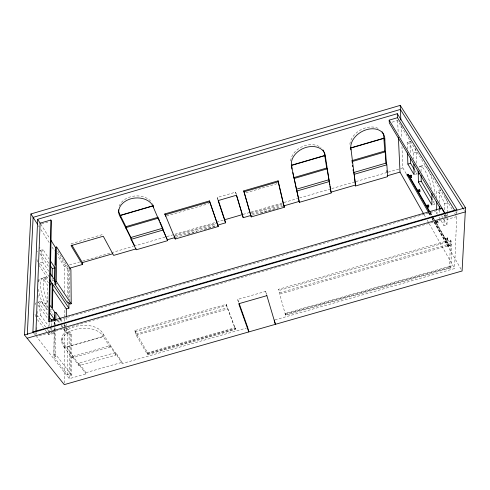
<?xml version="1.0" encoding="UTF-8"?>
<svg xmlns="http://www.w3.org/2000/svg" width="490" height="490" viewBox="0 0 490 490"><rect width="100%" height="100%" fill="white"/><g stroke="black" fill="none" stroke-linecap="round" stroke-linejoin="round"><path stroke-width="0.37" stroke-dasharray="2.45 1.84" d="M64.276 383.1L64.312 327.436M64.312 326.671L64.312 324.386M64.319 321.336L64.325 308.369M64.337 292.358L64.349 266.431L57.777 256.099M103.047 333.868L103.188 336.704L64.607 347.79L64.607 344.917A20.929 12.507 -4.2 0 1 75.007 326.61A20.929 12.507 -4.2 0 1 103.047 333.868L122.194 363.568L246.292 328.092M61.893 341.163L61.905 338.278M433.362 204.606L434.82 204.183L434.838 201.261M437.405 214.412L436.633 213.095L436.651 210.835M436.762 198.027L436.823 191.247L439.885 190.365A15.772 4.539 73.2 0 1 442.36 192.325M438.054 223.164L437.772 220.898L435.273 221.615L438.054 223.164L437.772 220.898M54.341 327.418L53.931 356.928L55.431 356.5L55.646 331.332M55.738 330.787L55.701 326.787M55.713 326.034L55.787 319.976M47.983 333.629L48.896 334.848L53.998 333.378L54.084 327.345M54.127 324.325L54.169 321.311M55.431 356.5L53.863 354.472L54.237 327.969M54.28 324.937L54.335 321.152M54.384 324.392L54.433 320.613M439.622 209.977L439.597 212.237L436.633 213.095M439.726 202.431L439.885 190.365M51.138 331.197L51.083 334.217L48.804 331.173M51.15 330.444L51.223 326.671M51.236 325.911L51.315 321.385M52.063 280.249L52.105 278.063M48.896 334.848L48.933 333.335M48.945 332.581L49.025 328.802M49.092 325.783L49.165 322.004M447.278 213.407L446.984 224.72L443.965 225.59L444.093 219.569M444.154 216.556L444.185 215.049M444.295 209.775L444.418 203.748A15.766 4.459 73.2 0 0 436.823 191.247M447.297 212.648L447.548 202.842A15.772 4.539 73.2 0 0 444.406 195.449M447.854 240.069L447.584 237.773L445.018 238.514L445.33 239.053L447.854 240.069L447.584 237.773M450.218 268.116L449.593 267.001L450.463 239.929L278.394 289.345L285.554 315.199L450.218 268.116L450.286 266.168L285.064 313.422L285.554 315.199M285.419 314.611L450.916 267.289L451.688 244.724L451.033 243.597L451.119 241.049L450.463 239.929M36.603 334.284L36.664 332.753M36.775 329.69L36.86 327.4M37.375 313.625L37.461 311.334M37.975 297.565L38.061 295.268M38.575 281.499L38.661 279.202M39.2 264.667L39.261 263.136M39.8 248.602L39.861 247.07M35.862 334.137L35.917 332.618M274.964 319.897L454.573 268.557L456.692 216.617L453.899 212.072M456.839 213.028L456.925 210.97M432.658 216.482L449.305 245.882L447.94 246.219L448.387 244.816L435.126 221.811M434.538 221.829L448.362 245.851L448.05 246.25M41.43 223.912L48.584 221.811M392.092 122.175L397.623 120.552L453.501 211.423M217.977 199.969L217.364 197.476L235.604 192.147L236.254 194.322M407.368 149.144L407.135 142.419L409.952 141.598A14.529 3.84 74.6 0 1 411.961 142.97M39.886 250.757A14.394 4.582 72.9 0 1 40.29 250.408L43.034 249.606L49.19 259.014M71.032 243.744L103.163 234.361M166.551 215.98L208.832 203.632M245.876 192.815L277.199 183.664M407.135 142.419A14.522 3.779 74.6 0 1 413.56 152.984L416.427 152.145A14.529 3.84 74.6 0 0 414.264 146.706M43.034 249.606A14.394 4.52 72.9 0 0 42.63 262.064L39.837 262.879L49.104 276.611M64.349 266.431L66.548 265.788M69.476 264.937L79.729 261.954M82.663 261.103L133.194 246.39M133.923 246.176L215.949 222.301M216.678 222.086L223.269 220.169M243.089 214.4L250.415 212.262M251.15 212.054L298.784 198.181M299.519 197.972L331.032 188.797M331.767 188.583L355.213 181.753M355.948 181.545L387.461 172.37M388.196 172.155L399.92 168.744M400.655 168.529L402.854 167.886L401.959 146.633M174.201 235.427L216.464 223.121M250.905 213.095L282.559 203.883M175.083 236.125L215.949 224.23M251.885 213.775L282.142 204.967M175.616 237.368L216.709 225.412M252.032 215.135L282.889 206.161M57.428 253.042L67.467 268.875L68.716 268.514L68.876 298.245M419.703 166.41L422.607 165.565M187.462 234.489L196.925 231.739M204.201 229.62L215.839 226.233M260.515 213.236L278.136 208.109M43.181 277.818L45.993 277.003M38.551 281.952A17.076 5.66 73.8 0 1 43.769 279.612L48.633 278.197M415.502 174.305L416.892 173.901L416.831 170.9M52.05 280.978L54.084 280.39M50.121 285.254L51.499 284.855M37.969 302.563A15.484 5.317 74.5 0 1 38.404 302.061L41.362 301.203L47.561 309.815M38.545 289.278A17.076 5.66 73.8 0 0 43.034 304.161L48.063 302.704A17.083 5.525 73.8 0 1 43.285 283.551A17.083 5.525 73.8 0 1 48.161 277.805M49.613 309.717L51.75 309.104M36.18 317.036L40.891 315.676L49.025 326.665M444.418 203.748L447.548 202.842M440.841 209.536L49.325 322.573L48.645 321.642M435.567 222.129L438.072 221.413M456.692 216.617L446.905 219.434L446.935 218.283L36.517 336.581L69.335 378.678L85.958 373.925L85.928 372.651L78.902 363.09L115.799 352.518L122.102 362.312L122.194 363.568M63.265 328.796L66.352 333.102L69.072 332.318L69.335 378.678M64.196 328.882L67.718 333.812L69.09 333.421L70.119 334.866L70.407 375.885L71.846 375.475L71.485 334.468L66.714 327.73M70.119 334.866L71.485 334.468M445.33 239.053L447.903 238.318M238.391 302.299L237.705 299.427L265.611 291.409L266.474 294.282M234.955 327.755L235.231 328.962L147.214 354.129L136.245 335.246L134.768 330.591L226.221 304.327L235.61 329.476L148.029 354.521L147.08 352.886L234.955 327.755L235.61 329.476M53.863 354.472L55.37 354.037L71.846 375.475M134.885 331.853L226.496 305.546L235.231 328.962M451.119 241.049L278.749 290.546L278.394 289.345M136.122 333.984L227.354 307.8M451.033 243.597L279.392 292.861L279.753 294.067L451.688 244.724M136.245 335.246L227.623 309.025M447.927 246.109L449.459 245.668L435.573 221.615M110.023 347.018L103.176 336.446L64.607 347.526L72.244 357.847L110.023 347.018L109.87 344.458M115.965 355.054L109.944 345.732L72.232 356.555L78.951 365.65L115.965 355.054L115.799 352.518M53.931 356.928L67.877 374.899L69.323 374.483L70.407 375.885M134.768 330.591L147.894 353.278L235.335 328.269M285.198 314.01L449.593 267.001M85.928 372.651L122.102 362.312M449.128 245.937L448.362 245.851M448.387 244.816L449.428 245.527M445.018 238.514L447.535 239.53M435.273 221.615L437.754 222.65M34.147 333.537L35.801 335.656M37.448 319.633L43.402 327.547M45.233 329.978L47.524 333.022M45.619 326.904L37.877 316.546A15.484 5.317 74.5 0 1 37.51 314.905M47.438 329.341L48.351 330.56M49.478 327.271L51.738 330.327M52.191 330.934L53.998 333.378M64.607 344.917L85.958 373.925M37.987 305.154L48.749 319.878M38.404 302.061L47.775 314.96M43.034 304.161L46.85 309.466L47.457 284.972L43.769 279.612M48.565 308.253L45.19 303.537A17.076 5.598 73.8 0 1 40.431 283.937A17.076 5.598 73.8 0 1 45.852 279.006L49.11 283.777M50.053 310.335L53.141 314.641M57.103 320.178L59.302 323.259M61.066 325.715L62.824 328.178M58.028 320.246L59.792 322.714M61.556 325.182L63.755 328.263M59.89 319.376L62.077 322.457M63.823 324.925L65.574 327.387M66.009 328.006L69.072 332.318M60.644 319.149L62.812 322.212M64.545 324.662L66.285 327.118M39.01 265.36L48.326 279.079M42.63 262.064L48.902 271.442M39.898 253.514L49.031 267.277M40.29 250.408L48.969 263.559M38.459 225.749L39.286 227.035M40.927 229.62L49.557 243.181M52.026 247.058L54.488 250.929M463.644 209.334L464.459 210.62M40.719 224.12L49.643 238.263M57.753 251.119L68.71 268.477M69.035 269.01L69.66 270.002L69.874 300.333M455.608 211.766L456.815 213.714M445.796 214.583L446.586 215.894M445.428 214.571L446.58 216.488M445.018 215.086L445.784 216.366M444.161 214.847L446.121 218.124M414.675 170.159L416.892 173.901M432.878 200.9L434.82 204.183M441.539 215.526L443.487 218.81M443.873 219.465L446.984 224.72M438.948 217.039L443.965 225.59M430.373 212.525L432.278 215.827M430.41 212.672L433.031 217.211M433.405 217.854L435.273 221.1M429.822 212.605L432.474 217.211M432.854 217.866L434.746 221.155M429.314 212.752L431.176 215.992M431.549 216.641L433.417 219.881M428.946 213.07L431.623 217.817M431.984 218.356L433.901 221.78M434.263 222.325L447.94 246.219M402.854 167.886L406.271 173.84M428.67 212.838L430.569 216.139M432.088 218.785L462.082 271.001M424.095 214.663L425.602 217.327M427.109 219.986L454.573 268.557M450.286 266.168L450.916 267.289M237.705 299.427L238.71 302.25M217.364 197.476L218.075 199.632M265.611 291.409L266.413 294.257M235.604 192.147L236.119 194.003M226.221 304.327L226.496 305.546M147.894 353.278L148.029 354.521M147.08 352.886L147.214 354.129M397.623 120.552L398.223 133.439M401.071 125.379L401.61 138.284M409.952 141.598L410.289 152.819M413.56 152.984L413.713 158.981M416.427 152.145L416.684 164.15M78.902 363.09L78.951 365.65M72.22 355.256L72.244 357.847M67.467 268.875L67.571 296.205M67.589 300.756L67.596 303.034M67.718 333.812L67.877 374.899M66.315 317.238L66.322 321.017M66.334 324.037L66.334 325.55M66.34 328.57L66.352 333.102M40.891 315.676A15.484 5.243 74.4 0 1 41.362 301.203M418.987 167.2A18.161 4.906 73.9 0 1 425.204 171.047A18.161 4.906 73.9 0 1 431.261 188.681M421.02 171.647A18.161 4.992 73.9 0 1 427.911 169.73A18.161 4.992 73.9 0 1 434.93 194.763M64.607 347.79A21.009 12.495 -4.3 0 1 75.05 329.488A21.009 12.495 -4.3 0 1 103.188 336.704M119.199 206.1A17.56 12.973 -5.3 0 1 134.309 196.061A17.56 12.973 -5.3 0 1 151.655 202.321M152.451 203.62A17.56 12.973 -5.3 0 1 153.266 205.69M349.866 144.262A18.081 13.003 -29.4 0 1 360.891 129.77A18.081 13.003 -29.4 0 1 378.807 128.748M290.662 160.971A17.701 13.175 -24.1 0 1 302.55 146.528A17.701 13.175 -24.1 0 1 321.066 147.815M35.488 316.65A15.478 5.365 74.5 0 1 34.955 313.937M35.047 304.707A15.478 5.365 74.5 0 1 36.193 302.704M37.399 261.991A14.388 4.624 72.8 0 1 36.781 257.752M37.479 251.866A14.388 4.624 72.8 0 1 37.828 251.364"/><path stroke-width="0.73" d="M436.657 210.081L436.731 201.794M55.787 319.976L55.878 312.406L54.451 312.822L54.341 320.393M54.941 284.243L67.596 303.034L68.912 302.655L69.899 304.125L71.209 303.745L56.252 281.34L56.669 246.985L55.37 247.364L54.886 281.738L56.301 283.851L54.941 284.243L55.009 279.661M54.182 320.558L54.206 319.045L49.331 312.277M50.421 260.894L54.935 267.797L54.758 280.194L50.158 273.316M54.457 319.1L54.506 315.315M55.211 265.151L55.425 249.876M439.634 209.224L439.677 206.204M49.845 279.992L52.271 283.569L51.836 308.02L49.325 304.474M51.315 321.385L51.346 319.872L49.116 316.803M52.13 276.599L52.277 268.569L50.207 265.439M49.343 321.808L51.438 220.972L50.85 220.01L40.113 223.164L35.948 331.859M50.85 220.01L48.645 321.642L441.594 208.17L444.663 213.291M32.91 331.944L37.675 219.306L397.304 113.698L456.98 209.604L32.91 331.944L33.736 333.004M27.311 334.419L33.118 217.352L400.404 109.435L463.234 208.685M24.5 334.946L30.95 213.946L400.232 105.374L465.5 207.736L462.082 271.001L64.276 384.626L24.5 334.946L465.5 207.736M408.244 174.697C408.685 173.619 405.892 174.716 407.411 175.322M440.639 208.936L389.329 122.99L389.164 120.154L397.488 117.71L454.806 210.467M130.989 238.416L120.534 217.364L120.356 215.324L153.266 205.69M291.256 165.295L324.692 155.508L325.532 157.37L329.347 182.096M350.901 147.839L383.786 138.211L384.822 140.024L386.402 163.96M153.29 205.874L120.369 215.508L125.899 226.674L126.077 228.524M350.258 148.219L383.884 138.376L384.736 151.061L385.661 152.721M164.867 213.934L209.493 200.9L218.24 226.496L175.249 239.004L164.867 213.934L165.822 216.194L165.675 215.282M251.229 216.905L243.744 190.892L278.106 180.847L284.322 207.276L251.229 216.905L250.972 216.017M165.014 214.853L209.702 201.8L209.493 200.9M278.418 181.723L244.008 191.774L243.744 190.892M125.899 226.674L158.246 217.229M292.8 172.615L293.835 177.619L326.683 168.021L327.436 169.724M351.71 160.708L384.736 151.061M294.165 178.476L327.057 168.872L331.271 193.048L299.378 202.327L291.323 165.467L324.772 155.679L326.683 168.021M352.298 163.023L352.126 161.547L385.195 151.888L385.942 163.127L386.861 164.793L387.633 176.651L355.575 185.973L351.097 149.891L350.534 148.776M153.376 206.48L153.548 207.699L167.684 240.633L136.269 249.778L131.081 239.347L130.897 237.491L162.772 228.199L160.132 222.16M299.378 202.327L296.383 189.244L328.747 179.806M353.406 172.615L385.942 163.127M131.081 239.347L163.048 230.031L162.772 228.199M297.038 190.971L329.501 181.514M353.817 173.46L354.233 174.305L386.861 164.793M413.848 164.224L414.111 174.71L407.882 164.089L410.608 163.293L410.449 158.056M52.277 268.569L54.935 267.797M217.444 225.204L225.516 222.852L224.739 219.74L242.354 214.614L236.474 195.044M71.816 245.049L82.369 262.603L112.774 253.753M69.427 268.269L82.418 264.49L82.369 262.603M136.171 248.846L113.637 255.406L103.267 236.229L71.05 245.637L82.418 264.49M167.543 239.72L174.881 237.583M225.516 222.852L218.13 200.594L236.462 195.234L243.218 217.701L251.297 215.349M283.624 205.947L299.047 201.457M330.897 192.19L355.17 185.128M387.18 175.812L400.012 172.082L398.395 137.225M409.077 176.167L411.398 175.494L411.502 177.337L408.819 175.757L411.141 175.083L411.398 175.494M431.868 193.244A18.161 4.906 73.9 0 1 431.911 197.011L431.898 205.028L418.399 182.011L418.24 174.017L419.667 173.601M54.886 281.738L56.252 281.34M49.521 284.372L52.271 283.569M418.399 182.011L421.21 181.196L421.124 175.371M417.474 190.763L419.857 190.071L419.587 189.606L417.204 190.298L419.887 191.829L419.857 190.071M52.675 288.996L66.297 308.927L68.931 308.167L68.9 302.82M426.294 206.057L428.738 205.353L428.45 204.863L426.012 205.567L428.744 207.105L428.738 205.353M51.346 319.872L54.206 319.045M27.122 338.223L465.273 211.913M266.811 295.678L238.74 303.739L248.798 331.92L247.756 327.675L239.212 303.665M409.426 176.051L411.502 177.337M55.082 312.596L52.461 308.896L52.871 284.457L68.931 308.167M55.878 312.406L60.215 318.537M30.95 213.946L37.638 224.457M37.675 219.306L40.113 223.164M50.856 240.192L55.725 247.903M56.669 246.985L70.909 269.641L71.209 303.745M389.164 120.154L445.012 213.266M410.608 163.293L414.307 169.534M421.21 181.196L432.1 199.583M419.618 191.363L419.887 191.829M428.462 206.621L428.744 207.105M430.036 212.023L408.293 174.354L406.927 174.752L428.566 212.415M407.845 174.477L429.442 211.95M400.012 172.082L423.721 213.995M130.897 237.491L125.991 227.599L158.38 218.142L158.509 219.055M131.314 239.071L134.548 245.588M352.126 161.547L352.543 162.392M163.048 230.031L167.684 240.633M158.668 218.81L159.55 220.819M174.354 236.339L175.249 239.004M293.835 177.619L294.496 179.34M284.016 206.4L284.322 207.276M209.702 201.8L218.24 226.496M218.313 200.349L224.739 219.74M266.689 294.998L275.417 324.319L274.229 320.111M244.424 193.238L244.161 192.356L250.445 214.191M242.354 214.614L243.218 217.701M278.106 180.847L278.657 183.242M283.588 204.55L283.869 205.782M278.522 183.101L283.281 203.675M291.771 167.611L292.065 169.044M294.312 179.199L296.383 189.244M329.568 183.542L329.788 184.981M330.009 186.427L330.787 191.468M352.555 165.24L352.727 166.71M353.07 169.663L353.235 171.139M354.233 174.305L355.575 185.973M386.843 170.63L386.941 172.106M397.304 113.698L397.488 117.71M400.232 105.374L400.845 120.068M407.496 152.88L407.882 164.089M66.297 308.927L66.315 316.479M418.24 174.017A18.161 4.906 73.9 0 1 418.178 171.059M120.534 217.364A17.616 12.973 -5.3 0 1 130.665 198.867A17.616 12.973 -5.3 0 1 153.548 207.699M120.356 215.324A17.56 12.973 -5.3 0 1 118.819 211.937M118.672 211.227A17.56 12.973 -5.3 0 1 118.543 209.763M291.991 167.188A17.756 13.181 -24 0 1 306.091 147.404A17.756 13.181 -24 0 1 325.532 157.37M351.097 149.891A18.142 13.009 -29.3 0 1 366.575 129.66A18.142 13.009 -29.3 0 1 384.822 140.024M382.139 131.786A18.081 13.003 -29.4 0 1 383.786 138.211M323.988 151.845A17.701 13.175 -24.1 0 1 324.692 155.508M322.941 149.873A17.701 13.175 -24.1 0 1 323.694 151.165"/></g></svg>
